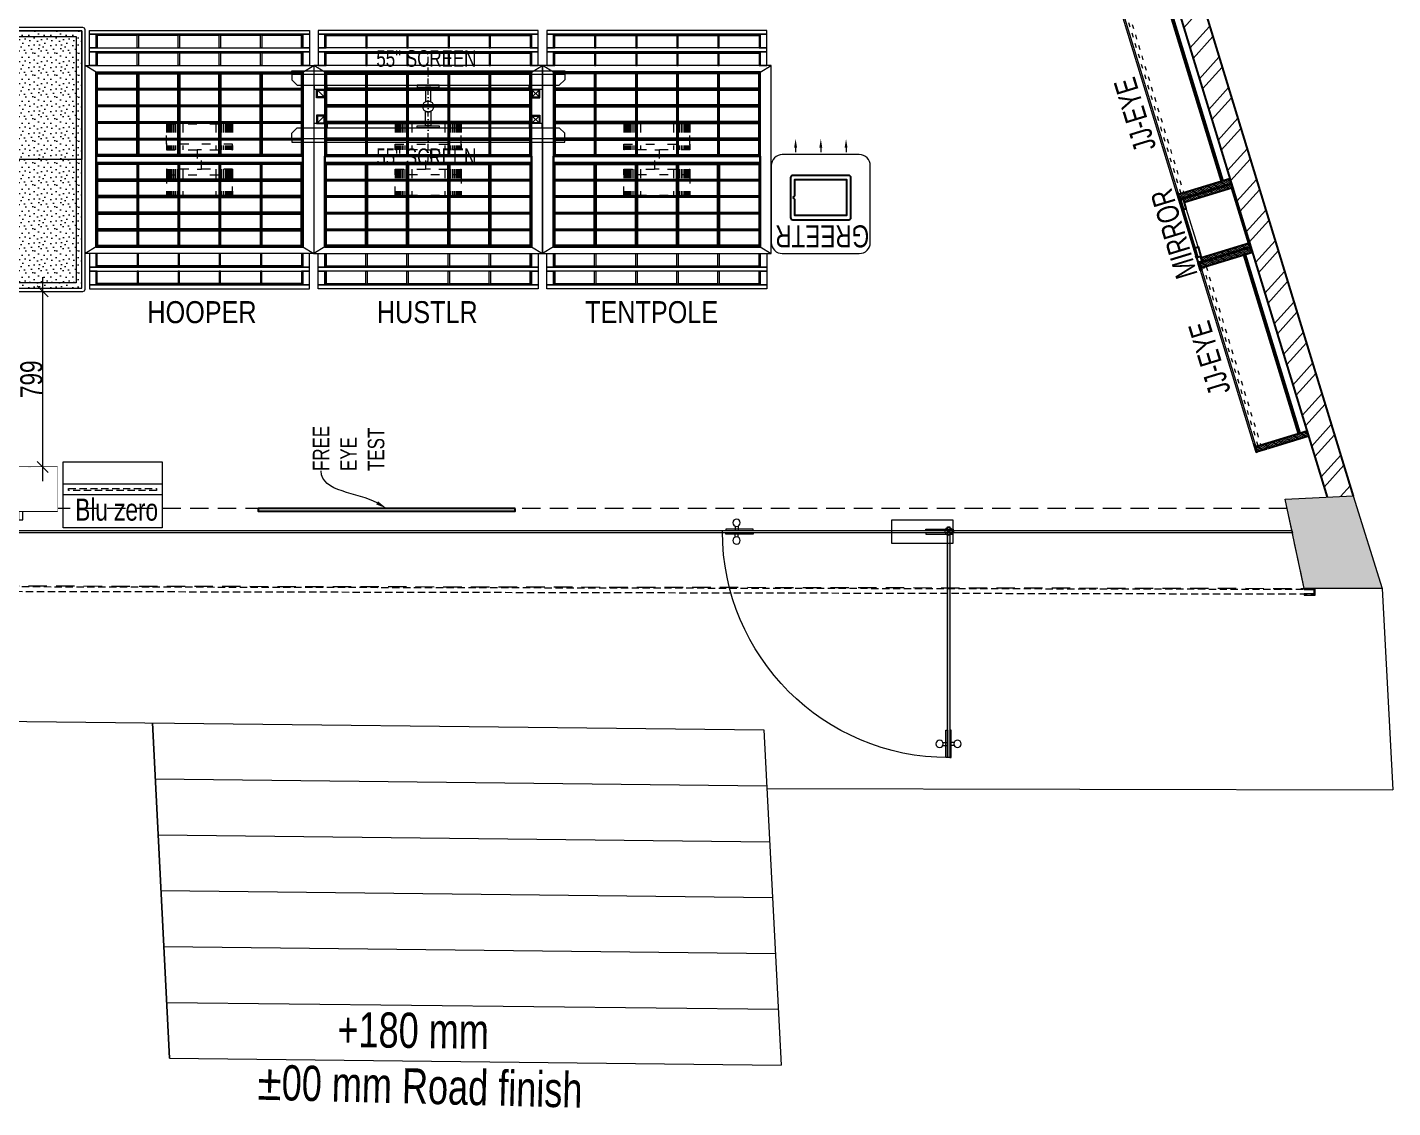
# Model space of a CAD drawing. Header units: feet. Extents: x 8618377 to 8629531, y -5935222 to -5925257.
# Drawn here: x 8623260 to 8629467, y -5934866 to -5929952 of the extents above; entities that cross this region are included whole.
import ezdxf
from ezdxf import colors
from ezdxf.entities.mleader import LeaderData, LeaderLine
from ezdxf.math import Vec2, Vec3

# ---------------------------------------------------------------- set-up
doc = ezdxf.new("R2010")
doc.units = ezdxf.units.FT
doc.header["$LTSCALE"] = 33
doc.header["$MEASUREMENT"] = 0
doc.set_wipeout_variables(frame=1)
doc.header["$PDMODE"] = 3
doc.header["$PDSIZE"] = -1
for name, pattern in [('ACAD_ISO03W100', [30, 12, -18]), ('D10_DASHED', [0.75, 0.5, -0.25]), ('DASHDOT2', [0.5, 0.25, -0.125, 0, -0.125]), ('DOT2', [0.125, 0, -0.125]), ('HIDDEN', [9.525, 6.35, -3.175]), ('HIDDEN2', [4.7625, 3.175, -1.5875]), ('HIDDENX2', [0.75, 0.5, -0.25])]:
    doc.linetypes.add(name, pattern=pattern)
for name, color, linetype, lineweight in [('A-COL', 243, 'Continuous', 9), ('A-Glazing', 4, 'Continuous', 20), ('A-shutter', 8, 'Continuous', 18), ('A-STAIR', 6, 'Continuous', 5), ('beam', 90, 'Continuous', 9), ('column hatch', 5, 'Continuous', 0), ('Glazing', 141, 'Continuous', 15), ('LENS-DIM', 252, 'Continuous', 5), ('LENS-FURNITURE', 13, 'Continuous', 9), ('LENS-HATCH', 251, 'Continuous', 5), ('LENS-TEXT', 31, 'Continuous', 5), ('LENS_TEXT', 31, 'Continuous', 5), ('LK-EQPMT', 3, 'Continuous', 18), ('LK-FF&E FLOOR', 1, 'Continuous', 9), ('LK-FF&E WALL', 1, 'Continuous', 9), ('LK-IT', 3, 'Continuous', 18), ('LN-ELEVATION-1', 81, 'Continuous', 25), ('LN-ELEVATION-2', 103, 'Continuous', 20), ('LN-ELEVATION-3', 125, 'Continuous', 18), ('LN-ELEVATION-4', 145, 'Continuous', 13), ('LN-ELEVATION-5', 167, 'Continuous', 5), ('LN-HATCH', 251, 'Continuous', 0), ('PLANO-TXT', 252, 'Continuous', 5), ('rolling shutter', 1, 'Continuous', 5)]:
    doc.layers.add(name, color=color, linetype=linetype, lineweight=lineweight)
doc.layers.add('A-WALL', color=1, linetype='Continuous')
doc.styles.add('LK TXT', font='GILC____.TTF', dxfattribs={"height": 100})
doc.styles.add('LK TXT STD 100', font='ARIALN.TTF', dxfattribs={"height": 100})
doc.styles.get("Standard").update_dxf_attribs({"font": 'GILC____.TTF'})
doc.dimstyles.new('100MM', dxfattribs={"dimtxt": 100, "dimasz": 50, "dimexe": 65, "dimexo": 65, "dimtad": 1, "dimdec": 0, "dimtxsty": 'Standard', "dimblk": 'OBLIQUE', "dimcen": 2.5, "dimdle": 65, "dimclrd": 256, "dimclre": 256, "dimclrt": 1, "dimadec": 0, "dimazin": 0, "dimtfac": 1, "dimtdec": 0, "dimtmove": 1, "dimatfit": 3, "dimfxl": 1, "dimlwd": -1, "dimlwe": -1, "dimarcsym": 0})
pattern_1 = [(45, (4208834.247, 1706614.74), (-4.4901280605, 4.4901280605), [])]
pattern_2 = [(45, (4209134.247, 1706614.74), (-4.4901280605, 4.4901280605), [])]

# ---------------------------------------------------------------- blocks, each defined once
blk = doc.blocks.new('*U45')
at = {"layer": 'A-shutter', "color": 5, "linetype": 'HIDDENX2', "ltscale": 2}
blk.add_lwpolyline([(41038405.5, -1561544.2), (41038405.5, -1561564.2), (41045300.8, -1561564.2), (41045300.8, -1561544.2)], close=True, dxfattribs=at)
at = {"layer": 'A-shutter', "color": 5, "ltscale": 10}
blk.add_lwpolyline([(41045255.8, -1561539.2), (41045255.8, -1561544.2), (41045300.8, -1561544.2), (41045300.8, -1561564.2), (41045255.8, -1561564.2), (41045255.8, -1561569.2), (41045305.8, -1561569.2), (41045305.8, -1561539.2)], close=True, dxfattribs=at)
blk = doc.blocks.new('A$C72038f08')
at = {"layer": 'column hatch'}
h = blk.add_hatch(color=8, dxfattribs=at)
h.dxf.hatch_style = 1
h.paths.add_polyline_path([(-1388.4, -3005.9), (-1883.1, -3005.9), (-1782.2, -3410.2), (-1388.4, -3431.2)])
h.paths.add_polyline_path([(59.6, -3079.5), (-346.7, -3079.5), (-345.7, -3486), (59.6, -3504.9)])
h.paths.add_polyline_path([(7098.9, -3459.9), (6790.1, -3459.9), (6855.2, -3869.6), (7209.8, -3888.6), (7209.8, -3888.5)])
at = {"layer": 'LN-HATCH'}
h = blk.add_hatch(dxfattribs=at)
h.set_pattern_fill('ANSI32', color=256, scale=333, angle=180)
h.set_pattern_definition([(225, (-8978160.31, 5277344.56), (88.2999593, -88.2999593), []), (225, (-8978219.18, 5277344.56), (88.2999593, -88.2999593), [])])
h.paths.add_polyline_path([(-2855.2, 1512.1), (-3012.2, 1521.8), (-1883.1, -3005.9), (-1728.5, -3005.9)])
h.paths.add_polyline_path([(-2039.9, 3276.4), (-3472.8, 3368.6), (-3089.4, 1831.5), (-2934.3, 1829.3), (-3286.8, 3242.8), (-2043.8, 3162.5)])
h.paths.add_polyline_path([(-1127.3, 3217.7), (-1131.1, 3103.5), (5447, 2678.3), (6981.1, -3459.9), (7098.9, -3459.9), (5537.2, 2789.1)])
at = {"layer": 'A-COL', "elevation": 2727.5}
blk.add_lwpolyline([(6790.1, -3459.9), (7098.9, -3459.9), (7209.8, -3888.6), (6855.2, -3869.6)], close=True, dxfattribs=at)
at = {"layer": 'A-Glazing', "elevation": 11137.2}
blk.add_lwpolyline([(59.6, -3254.1), (6812.8, -3602.8), (6814.8, -3614.9), (59.6, -3266.1)], close=True, dxfattribs=at)
at = {"layer": 'A-STAIR'}
for p, q in [((7209.8, -3888.5, 2727.5), (7209.8, -4804.5, 2727.5)), ((-1743, -4000.5, 2727.5), (4369.2, -4385.6, 2727.5)), ((1594.2, -5737.7, 2727.5), (1594.2, -4210.7, 2727.5)), ((1594.2, -4210.7, 2727.5), (1594.2, -5737.7, 2727.5)), ((4369.2, -4385.6, 2727.5), (4369.2, -5912.5, 2727.5)), ((1594.2, -4465.2, 2727.5), (4369.2, -4640.1, 2727.5)), ((4369.2, -4651.8, 2727.5), (7209.8, -4804.5, 2727.5)), ((1594.2, -4719.7, 2727.5), (4369.2, -4894.6, 2727.5)), ((1594.2, -4974.2, 2727.5), (4369.2, -5149, 2727.5)), ((1594.2, -5228.7, 2727.5), (4369.2, -5403.5, 2727.5)), ((1594.2, -5483.2, 2727.5), (4369.2, -5658, 2727.5)), ((1594.2, -5737.7, 2727.5), (4369.2, -5912.5, 2727.5))]:
    blk.add_line(p, q, dxfattribs=at)
at = {"layer": 'A-WALL'}
for p, q in [((5537.2, 2789.1, 2727.5), (7099.6, -3462.6, 2727.5)), ((5447, 2678.3, 2727.5), (6981.1, -3459.9, 2727.5))]:
    blk.add_line(p, q, dxfattribs=at)
at = {"layer": 'beam', "linetype": 'HIDDEN', "ltscale": 0.4, "elevation": 11137.2}
blk.add_lwpolyline([(6796.8, -3501.9), (59.6, -3153.9), (59.6, -3504.9), (6855.2, -3869.6), (6855.2, -3869.6)], close=True, dxfattribs=at)
at = {"layer": 'rolling shutter', "rotation": 356.9274796199734}
blk.add_blockref('*U45', (-40895699.4, 3755446.4, 11137.2), dxfattribs=at)
at = {"layer": 'A-STAIR', "color": 1, "lineweight": 30, "char_height": 160, "attachment_point": 1}
for s, insert, rotation in [('{\\W6.92892;  }+180 mm', (1737.5, -5525.4, 11143.9), 356.3111), ('{\\W9.063119; }±00 mm Road finish', (1582.1, -5754.8, 11143.9), 355.60398)]:
    blk.add_mtext_dynamic_manual_height_columns(s, width=2916.988, gutter_width=500, heights=[1478.8], dxfattribs=dict(at, insert=insert, rotation=rotation))
blk = doc.blocks.new('MIRROR')
at = {"layer": 'LN-HATCH', "ltscale": 0.5}
h = blk.add_hatch(dxfattribs=at)
h.set_pattern_fill('ANSI31', color=256, scale=2)
h.set_pattern_definition([(45, (4060433.7416, 1708720.787), (-4.4901280605, 4.4901280605), [])])
h.paths.add_polyline_path([(212.9, 101.3), (230.9, 101.3), (230.9, -127.7), (212.9, -127.7)])
h.paths.add_polyline_path([(230.9, 95.3), (494.9, 95.3), (494.9, 101.3), (230.9, 101.3)])
h.paths.add_polyline_path([(512.9, 101.3), (494.9, 101.3), (494.9, -127.7), (512.9, -127.7)])
at = {"layer": 'Defpoints'}
blk.add_lwpolyline([(512.9, 101.3), (212.9, 101.3), (212.9, -148.7), (512.9, -148.7)], close=True, dxfattribs=at)
at = {"layer": 'LN-ELEVATION-1'}
for points in [[(212.9, 101.3), (230.9, 101.3), (230.9, -127.7), (212.9, -127.7)], [(230.9, 95.3), (494.9, 95.3), (494.9, 101.3), (230.9, 101.3)], [(512.9, 101.3), (494.9, 101.3), (494.9, -127.7), (512.9, -127.7)], [(259.9, -141.7), (259.9, -127.7), (214.9, -127.7), (214.9, -148.7), (223.9, -148.7), (223.9, -147.2), (216.4, -147.2), (216.4, -141.7)], [(442.9, -141.7), (442.9, -127.7), (487.9, -127.7), (487.9, -148.7), (478.9, -148.7), (478.9, -147.2), (486.4, -147.2), (486.4, -141.7)], [(504.9, -148.7), (504.9, -147.2), (509.4, -147.2), (509.4, -129.2), (487.9, -129.2), (487.9, -127.7), (510.9, -127.7), (510.9, -148.7)]]:
    blk.add_lwpolyline(points, close=True, dxfattribs=at)
at = {"layer": 'LN-ELEVATION-2', "color": 4, "lineweight": 0}
blk.add_lwpolyline([(216.4, -141.7), (486.4, -141.7), (486.4, -147.2), (216.4, -147.2)], close=True, dxfattribs=at)
at = {"layer": 'LN-ELEVATION-2'}
blk.add_lwpolyline([(259.9, -141.7), (442.9, -141.7), (442.9, -127.7), (259.9, -127.7)], close=True, dxfattribs=at)
at = {"layer": 'LN-ELEVATION-4', "ltscale": 0.5}
blk.add_line((478.9, -148.7), (223.9, -148.7), dxfattribs=at)
blk = doc.blocks.new('JJ SH 900')
at = {"layer": 'LN-HATCH', "ltscale": 0.5}
h = blk.add_hatch(dxfattribs=at)
h.set_pattern_fill('ANSI31', color=256, scale=50)
h.paths.add_polyline_path([(-911.8, 0), (-911.8, -190), (-905.8, -190), (-905.8, -200), (-911.8, -200), (-911.8, -244), (-886.8, -244), (-886.8, 0)])
h = blk.add_hatch(dxfattribs=at)
h.set_pattern_fill('ANSI31', color=256, scale=2)
h.set_pattern_definition(pattern_1)
h.paths.add_polyline_path([(-11.8, 0), (-11.8, -190), (-17.8, -190), (-17.8, -200), (-11.8, -200), (-11.8, -244), (-36.8, -244), (-36.8, 0)])
h = blk.add_hatch(dxfattribs=at)
h.set_pattern_fill('ANSI31', color=256, scale=2)
h.set_pattern_definition(pattern_2)
h.paths.add_polyline_path([(-36.8, -40), (-886.8, -40), (-886.8, -34), (-36.8, -34)])
h = blk.add_hatch(dxfattribs=at)
h.set_pattern_fill('ANSI31', color=256, scale=2)
h.set_pattern_definition(pattern_2)
h.paths.add_polyline_path([(-876.8, -244), (-876.8, -250), (-911.8, -250), (-911.8, -244)])
h = blk.add_hatch(dxfattribs=at)
h.set_pattern_fill('ANSI31', color=256, scale=2)
h.set_pattern_definition(pattern_1)
h.paths.add_polyline_path([(-46.8, -244), (-46.8, -250), (-11.8, -250), (-11.8, -244)])
at = {"layer": 'LN-ELEVATION-1', "ltscale": 0.5}
for points in [[(-911.8, 0), (-911.8, -190), (-905.8, -190), (-905.8, -200), (-911.8, -200), (-911.8, -244), (-886.8, -244), (-886.8, 0)], [(-11.8, 0), (-11.8, -190), (-17.8, -190), (-17.8, -200), (-11.8, -200), (-11.8, -244), (-36.8, -244), (-36.8, 0)], [(-36.8, -40), (-886.8, -40), (-886.8, -34), (-36.8, -34)], [(-876.8, -244), (-876.8, -250), (-911.8, -250), (-911.8, -244)], [(-46.8, -244), (-46.8, -250), (-11.8, -250), (-11.8, -244)]]:
    blk.add_lwpolyline(points, close=True, dxfattribs=at)
at = {"layer": 'LN-ELEVATION-3', "ltscale": 0.5}
for p, q in [((-886.8, 0), (-36.8, 0)), ((-876.8, -244), (-46.8, -244)), ((-46.8, -250), (-876.8, -250))]:
    blk.add_line(p, q, dxfattribs=at)
at = {"layer": 'LN-ELEVATION-4', "linetype": 'ACAD_ISO03W100', "ltscale": 0.05}
blk.add_lwpolyline([(-886.8, -220), (-36.8, -220), (-36.8, -232), (-886.8, -232)], close=True, dxfattribs=at)
blk = doc.blocks.new('Entrance Door')
at = {"layer": 'Glazing', "ltscale": 111}
blk.add_hatch(color=256, dxfattribs=at).paths.add_polyline_path([(18, -34.8), (18, -1235), (30, -1235), (30, -34.8)])
at = {"layer": 'Glazing'}
for p, q in [((30, -54.2), (18, -66.2)), ((1117.8, -31.3), (1117.8, -54.3)), ((1117.8, -89.2), (1117.8, -66.3)), ((1132.8, -31.3), (1132.8, -54.3)), ((1132.8, -89.2), (1132.8, -66.3))]:
    blk.add_line(p, q, dxfattribs=at)
at = {"layer": 'Glazing', "ltscale": 44}
for p, q in [((-4.9, -1156.3), (18, -1156.3)), ((-4.9, -1171.3), (18, -1171.3)), ((52.9, -1156.3), (30, -1156.3)), ((52.9, -1171.3), (30, -1171.3))]:
    blk.add_line(p, q, dxfattribs=at)
at = {"layer": 'Glazing'}
for points in [[(320, -120.5), (0, -120.5), (0, 0), (320, 0)], [(0, -54.2), (142.5, -54.2), (142.5, -46.8), (0, -46.8)], [(0, -66.2), (142.5, -66.2), (142.5, -73.7), (0, -73.7)], [(1180.8, -54.3), (1038.3, -54.3), (1038.3, -46.8), (1180.8, -46.8)], [(1180.8, -66.3), (1038.3, -66.3), (1038.3, -73.8), (1180.8, -73.8)]]:
    blk.add_lwpolyline(points, close=True, dxfattribs=at)
at = {"layer": 'Glazing', "ltscale": 222}
blk.add_lwpolyline([(-1.5, -66.2), (1198.8, -66.2), (1198.8, -54.2), (-1.5, -54.2)], close=True, dxfattribs=at)
at = {"layer": 'Glazing', "ltscale": 111}
blk.add_lwpolyline([(18, -34.8), (18, -1235), (30, -1235), (30, -34.8)], close=True, dxfattribs=at)
at = {"layer": 'Glazing', "ltscale": 44}
for points in [[(18, -1092.5), (18, -1235), (10.5, -1235), (10.5, -1092.5)], [(30, -1092.5), (30, -1235), (37.5, -1235), (37.5, -1092.5)]]:
    blk.add_lwpolyline(points, close=True, dxfattribs=at)
at = {"layer": 'Glazing'}
for centre, radius in [((1125.3, -13.9), 19), ((24, -58.7), 19.8), ((1125.3, -106.6), 19)]:
    blk.add_circle(centre, radius, dxfattribs=at)
at = {"layer": 'Glazing', "ltscale": 44}
for centre in [(-22.4, -1163.8), (70.4, -1163.8)]:
    blk.add_circle(centre, 19, dxfattribs=at)
at = {"layer": 'Glazing', "ltscale": 222}
blk.add_arc((24, -60.2), 1174.8, 270, 359.99955, dxfattribs=at)
blk = doc.blocks.new('ffgd')
at = {"layer": 'LN-ELEVATION-4', "linetype": 'ACAD_ISO03W100', "ltscale": 0.1}
blk.add_lwpolyline([(0, 47.3), (0, -41.5), (-20, -41.5), (-20, 47.3)], close=True, dxfattribs=at)
at = {"layer": 'LN-ELEVATION-5', "linetype": 'ACAD_ISO03W100', "ltscale": 0.1}
for p, q in [((-159.9, 165.7), (-159.9, 47.3)), ((-159.7, 165.7), (-159.7, 47.3)), ((-159.4, 165.7), (-159.4, 47.3)), ((-159, 165.7), (-159, 47.3)), ((-158.5, 165.7), (-158.5, 47.3)), ((-157.9, 165.7), (-157.9, 47.3)), ((-157.1, 165.7), (-157.1, 47.3)), ((-156.1, 165.7), (-156.1, 47.3)), ((-154.1, 165.7), (-154.1, 47.3)), ((-151.1, 165.7), (-151.1, 47.3)), ((-146.1, 165.7), (-146.1, 47.3)), ((-141.1, 165.7), (-141.1, 47.3)), ((-135.1, 165.7), (-135.1, 47.3)), ((-128.1, 165.7), (-128.1, 47.3)), ((-120.1, 165.7), (-120.1, 47.3)), ((-111.1, 165.7), (-111.1, 47.3)), ((-102.1, 165.7), (-102.1, 47.3)), ((-85, 165.7), (-85, 47.3)), ((65, 165.7), (65, 47.3)), ((82.1, 165.7), (82.1, 47.3)), ((91.1, 165.7), (91.1, 47.3)), ((100.1, 165.7), (100.1, 47.3)), ((108.1, 165.7), (108.1, 47.3)), ((115.1, 165.7), (115.1, 47.3)), ((121.1, 165.7), (121.1, 47.3)), ((126.1, 165.7), (126.1, 47.3)), ((131.1, 165.7), (131.1, 47.3)), ((134.1, 165.7), (134.1, 47.3)), ((136.1, 165.7), (136.1, 47.3)), ((137.1, 165.7), (137.1, 47.3)), ((137.9, 165.7), (137.9, 47.3)), ((138.5, 165.7), (138.5, 47.3)), ((139, 165.7), (139, 47.3)), ((139.4, 165.7), (139.4, 47.3)), ((139.7, 165.7), (139.7, 47.3)), ((139.9, 165.7), (139.9, 47.3)), ((-159.9, -41.5), (-159.9, -159.9)), ((-159.7, -41.5), (-159.7, -159.9)), ((-159.4, -41.5), (-159.4, -159.9)), ((-159, -41.5), (-159, -159.9)), ((-158.5, -41.5), (-158.5, -159.9)), ((-157.9, -41.5), (-157.9, -159.9)), ((-157.1, -41.5), (-157.1, -159.9)), ((-156.1, -41.5), (-156.1, -159.9)), ((-154.1, -41.5), (-154.1, -159.9)), ((-151.1, -41.5), (-151.1, -159.9)), ((-146.1, -41.5), (-146.1, -159.9)), ((-141.1, -41.5), (-141.1, -159.9)), ((-135.1, -41.5), (-135.1, -159.9)), ((-128.1, -41.5), (-128.1, -159.9)), ((-120.1, -41.5), (-120.1, -159.9)), ((-111.1, -41.5), (-111.1, -159.9)), ((-102.1, -41.5), (-102.1, -159.9)), ((-85, -41.5), (-85, -159.9)), ((65, -41.5), (65, -159.9)), ((82.1, -41.5), (82.1, -159.9)), ((91.1, -41.5), (91.1, -159.9)), ((100.1, -41.5), (100.1, -159.9)), ((108.1, -41.5), (108.1, -159.9)), ((115.1, -41.5), (115.1, -159.9)), ((121.1, -41.5), (121.1, -159.9)), ((126.1, -41.5), (126.1, -159.9)), ((131.1, -41.5), (131.1, -159.9)), ((134.1, -41.5), (134.1, -159.9)), ((136.1, -41.5), (136.1, -159.9)), ((137.1, -41.5), (137.1, -159.9)), ((137.9, -41.5), (137.9, -159.9)), ((138.5, -41.5), (138.5, -159.9)), ((139, -41.5), (139, -159.9)), ((139.4, -41.5), (139.4, -159.9)), ((139.7, -41.5), (139.7, -159.9)), ((139.9, -41.5), (139.9, -159.9))]:
    blk.add_line(p, q, dxfattribs=at)
for points in [[(140, 73), (140, 165.7), (-160, 165.7), (-160, 73)], [(140, -67.1), (140, -159.9), (-160, -159.9), (-160, -67.1)]]:
    blk.add_lwpolyline(points, dxfattribs=at)
for points in [[(140, 73), (140, 47.3), (-160, 47.3), (-160, 73)], [(140, -41.5), (140, -67.1), (-160, -67.1), (-160, -41.5)]]:
    blk.add_lwpolyline(points, close=True, dxfattribs=at)
blk = doc.blocks.new('EURO 1040 x 1175')
at = {"layer": 'LN-ELEVATION-1'}
for points in [[(-470, -327.4), (470, -327.4), (470, 467.6), (-470, 467.6)], [(-470, 85.1), (470, 85.1), (470, 467.6), (-470, 467.6)], [(-283.2, 85.1), (-277.2, 85.1), (-277.2, 467.6), (-283.2, 467.6)], [(-96.4, 85.1), (-90.4, 85.1), (-90.4, 467.6), (-96.4, 467.6)], [(90.4, 85.1), (96.4, 85.1), (96.4, 467.6), (90.4, 467.6)], [(277.2, 85.1), (283.2, 85.1), (283.2, 467.6), (277.2, 467.6)], [(-470, 386.6), (-283.2, 386.6), (-283.2, 392.6), (-470, 392.6)], [(-277.2, 386.6), (-96.4, 386.6), (-96.4, 392.6), (-277.2, 392.6)], [(-90.4, 386.6), (90.4, 386.6), (90.4, 392.6), (-90.4, 392.6)], [(96.4, 386.6), (277.2, 386.6), (277.2, 392.6), (96.4, 392.6)], [(283.2, 386.6), (470, 386.6), (470, 392.6), (283.2, 392.6)], [(-470, 311.2), (-283.2, 311.2), (-283.2, 317.2), (-470, 317.2)], [(-277.2, 311.2), (-96.4, 311.2), (-96.4, 317.2), (-277.2, 317.2)], [(-90.4, 311.2), (90.4, 311.2), (90.4, 317.2), (-90.4, 317.2)], [(96.4, 311.2), (277.2, 311.2), (277.2, 317.2), (96.4, 317.2)], [(283.2, 311.2), (470, 311.2), (470, 317.2), (283.2, 317.2)], [(-470, 235.8), (-283.2, 235.8), (-283.2, 241.8), (-470, 241.8)], [(-277.2, 235.8), (-96.4, 235.8), (-96.4, 241.8), (-277.2, 241.8)], [(-90.4, 235.8), (90.4, 235.8), (90.4, 241.8), (-90.4, 241.8)], [(96.4, 235.8), (277.2, 235.8), (277.2, 241.8), (96.4, 241.8)], [(283.2, 235.8), (470, 235.8), (470, 241.8), (283.2, 241.8)], [(-470, 160.4), (-283.2, 160.4), (-283.2, 166.4), (-470, 166.4)], [(-277.2, 160.4), (-96.4, 160.4), (-96.4, 166.4), (-277.2, 166.4)], [(-90.4, 160.4), (90.4, 160.4), (90.4, 166.4), (-90.4, 166.4)], [(96.4, 160.4), (277.2, 160.4), (277.2, 166.4), (96.4, 166.4)], [(283.2, 160.4), (470, 160.4), (470, 166.4), (283.2, 166.4)], [(-470, 85.1), (470, 85.1), (470, 55.1), (-470, 55.1)], [(-470, 55.1), (470, 55.1), (470, -327.4), (-470, -327.4)], [(-283.2, 55.1), (-277.2, 55.1), (-277.2, -327.4), (-283.2, -327.4)], [(-96.4, 55.1), (-90.4, 55.1), (-90.4, -327.4), (-96.4, -327.4)], [(90.4, 55.1), (96.4, 55.1), (96.4, -327.4), (90.4, -327.4)], [(277.2, 55.1), (283.2, 55.1), (283.2, -327.4), (277.2, -327.4)], [(-470, -20.3), (-283.2, -20.3), (-283.2, -26.3), (-470, -26.3)], [(-277.2, -20.3), (-96.4, -20.3), (-96.4, -26.3), (-277.2, -26.3)], [(-90.4, -20.3), (90.4, -20.3), (90.4, -26.3), (-90.4, -26.3)], [(96.4, -20.3), (277.2, -20.3), (277.2, -26.3), (96.4, -26.3)], [(283.2, -20.3), (470, -20.3), (470, -26.3), (283.2, -26.3)], [(-470, -95.7), (-283.2, -95.7), (-283.2, -101.7), (-470, -101.7)], [(-277.2, -95.7), (-96.4, -95.7), (-96.4, -101.7), (-277.2, -101.7)], [(-90.4, -95.7), (90.4, -95.7), (90.4, -101.7), (-90.4, -101.7)], [(96.4, -95.7), (277.2, -95.7), (277.2, -101.7), (96.4, -101.7)], [(283.2, -95.7), (470, -95.7), (470, -101.7), (283.2, -101.7)], [(-470, -171.1), (-283.2, -171.1), (-283.2, -177.1), (-470, -177.1)], [(-277.2, -171.1), (-96.4, -171.1), (-96.4, -177.1), (-277.2, -177.1)], [(-90.4, -171.1), (90.4, -171.1), (90.4, -177.1), (-90.4, -177.1)], [(96.4, -171.1), (277.2, -171.1), (277.2, -177.1), (96.4, -177.1)], [(283.2, -171.1), (470, -171.1), (470, -177.1), (283.2, -177.1)], [(-470, -246.4), (-283.2, -246.4), (-283.2, -252.4), (-470, -252.4)], [(-277.2, -246.4), (-96.4, -246.4), (-96.4, -252.4), (-277.2, -252.4)], [(-90.4, -246.4), (90.4, -246.4), (90.4, -252.4), (-90.4, -252.4)], [(96.4, -246.4), (277.2, -246.4), (277.2, -252.4), (96.4, -252.4)], [(283.2, -246.4), (470, -246.4), (470, -252.4), (283.2, -252.4)]]:
    blk.add_lwpolyline(points, close=True, dxfattribs=at)
for points in [[(-283.2, 461.6), (-464, 461.6), (-464, 317.2)], [(-96.4, 461.6), (-277.2, 461.6)], [(90.4, 461.6), (-90.4, 461.6)], [(277.2, 461.6), (96.4, 461.6)], [(464, 317.2), (464, 461.6), (283.2, 461.6)], [(-464, 311.2), (-464, 241.8)], [(464, 241.8), (464, 311.2)], [(-464, 235.8), (-464, 166.4)], [(464, 166.4), (464, 235.8)], [(-464, 160.4), (-464, 91.1), (-283.2, 91.1)], [(283.2, 91.1), (464, 91.1), (464, 160.4)], [(-277.2, 91.1), (-96.4, 91.1)], [(-90.4, 91.1), (90.4, 91.1)], [(96.4, 91.1), (277.2, 91.1)], [(-464, -20.3), (-464, 49.1), (-283.2, 49.1)], [(-277.2, 49.1), (-96.4, 49.1)], [(-90.4, 49.1), (90.4, 49.1)], [(96.4, 49.1), (277.2, 49.1)], [(283.2, 49.1), (464, 49.1), (464, -20.3)], [(-464, -95.7), (-464, -26.3)], [(464, -26.3), (464, -95.7)], [(-464, -171.1), (-464, -101.7)], [(464, -101.7), (464, -171.1)], [(-283.2, -321.4), (-464, -321.4), (-464, -177.1)], [(464, -177.1), (464, -321.4), (283.2, -321.4)], [(-96.4, -321.4), (-277.2, -321.4)], [(90.4, -321.4), (-90.4, -321.4)], [(277.2, -321.4), (96.4, -321.4)]]:
    blk.add_lwpolyline(points, dxfattribs=at)
at = {"layer": 'LN-ELEVATION-2'}
blk.add_lwpolyline([(-520, -357.4), (520, -357.4), (520, 497.6), (-520, 497.6)], close=True, dxfattribs=at)
for points in [[(-470, 467.6), (-520, 497.6)], [(470, 467.6), (520, 497.6)], [(-470, -327.4), (-520, -357.4)], [(470, -327.4), (520, -357.4)]]:
    blk.add_lwpolyline(points, dxfattribs=at)
at = {"layer": 'LN-ELEVATION-3'}
for points in [[(-500, 559.6), (500, 559.6), (500, 577.6), (-500, 577.6)], [(-500, 497.6), (-470, 497.6), (-470, 559.6), (-500, 559.6)], [(470, 497.6), (500, 497.6), (500, 559.6), (470, 559.6)], [(-500, -357.4), (-470, -357.4), (-470, -419.4), (-500, -419.4)], [(470, -357.4), (500, -357.4), (500, -419.4), (470, -419.4)], [(-500, -419.4), (500, -419.4), (500, -437.4), (-500, -437.4)]]:
    blk.add_lwpolyline(points, close=True, dxfattribs=at)
at = {"layer": 'LN-ELEVATION-4'}
for points in [[(-500, 639.6), (500, 639.6), (500, 657.6), (-500, 657.6)], [(-500, 577.6), (-470, 577.6), (-470, 639.6), (-500, 639.6)], [(470, 577.6), (500, 577.6), (500, 639.6), (470, 639.6)], [(-470, 497.6), (-464, 497.6), (-464, 559.6), (-470, 559.6)], [(-464, 553.6), (-283.2, 553.6), (-283.2, 559.6), (-464, 559.6)], [(-283.2, 497.6), (-277.2, 497.6), (-277.2, 559.6), (-283.2, 559.6)], [(-277.2, 553.6), (-96.4, 553.6), (-96.4, 559.6), (-277.2, 559.6)], [(-96.4, 497.6), (-90.4, 497.6), (-90.4, 559.6), (-96.4, 559.6)], [(-90.4, 553.6), (90.4, 553.6), (90.4, 559.6), (-90.4, 559.6)], [(90.4, 497.6), (96.4, 497.6), (96.4, 559.6), (90.4, 559.6)], [(96.4, 553.6), (277.2, 553.6), (277.2, 559.6), (96.4, 559.6)], [(277.2, 497.6), (283.2, 497.6), (283.2, 559.6), (277.2, 559.6)], [(283.2, 553.6), (464, 553.6), (464, 559.6), (283.2, 559.6)], [(464, 497.6), (470, 497.6), (470, 559.6), (464, 559.6)], [(-470, -357.4), (-464, -357.4), (-464, -419.4), (-470, -419.4)], [(-283.2, -357.4), (-277.2, -357.4), (-277.2, -419.4), (-283.2, -419.4)], [(-96.4, -357.4), (-90.4, -357.4), (-90.4, -419.4), (-96.4, -419.4)], [(90.4, -357.4), (96.4, -357.4), (96.4, -419.4), (90.4, -419.4)], [(277.2, -357.4), (283.2, -357.4), (283.2, -419.4), (277.2, -419.4)], [(464, -357.4), (470, -357.4), (470, -419.4), (464, -419.4)], [(-464, -413.4), (-283.2, -413.4), (-283.2, -419.4), (-464, -419.4)], [(-277.2, -413.4), (-96.4, -413.4), (-96.4, -419.4), (-277.2, -419.4)], [(-90.4, -413.4), (90.4, -413.4), (90.4, -419.4), (-90.4, -419.4)], [(96.4, -413.4), (277.2, -413.4), (277.2, -419.4), (96.4, -419.4)], [(283.2, -413.4), (464, -413.4), (464, -419.4), (283.2, -419.4)], [(-500, -437.4), (-470, -437.4), (-470, -499.4), (-500, -499.4)], [(470, -437.4), (500, -437.4), (500, -499.4), (470, -499.4)], [(-500, -499.4), (500, -499.4), (500, -517.4), (-500, -517.4)]]:
    blk.add_lwpolyline(points, close=True, dxfattribs=at)
at = {"layer": 'LN-ELEVATION-5'}
for points in [[(-470, 577.6), (-464, 577.6), (-464, 639.6), (-470, 639.6)], [(-464, 633.6), (-283.2, 633.6), (-283.2, 639.6), (-464, 639.6)], [(-283.2, 577.6), (-277.2, 577.6), (-277.2, 639.6), (-283.2, 639.6)], [(-277.2, 633.6), (-96.4, 633.6), (-96.4, 639.6), (-277.2, 639.6)], [(-96.4, 577.6), (-90.4, 577.6), (-90.4, 639.6), (-96.4, 639.6)], [(-90.4, 633.6), (90.4, 633.6), (90.4, 639.6), (-90.4, 639.6)], [(90.4, 577.6), (96.4, 577.6), (96.4, 639.6), (90.4, 639.6)], [(96.4, 633.6), (277.2, 633.6), (277.2, 639.6), (96.4, 639.6)], [(277.2, 577.6), (283.2, 577.6), (283.2, 639.6), (277.2, 639.6)], [(283.2, 633.6), (464, 633.6), (464, 639.6), (283.2, 639.6)], [(464, 577.6), (470, 577.6), (470, 639.6), (464, 639.6)], [(-470, -437.4), (-464, -437.4), (-464, -499.4), (-470, -499.4)], [(-464, -493.4), (-283.2, -493.4), (-283.2, -499.4), (-464, -499.4)], [(-283.2, -437.4), (-277.2, -437.4), (-277.2, -499.4), (-283.2, -499.4)], [(-277.2, -493.4), (-96.4, -493.4), (-96.4, -499.4), (-277.2, -499.4)], [(-96.4, -437.4), (-90.4, -437.4), (-90.4, -499.4), (-96.4, -499.4)], [(-90.4, -493.4), (90.4, -493.4), (90.4, -499.4), (-90.4, -499.4)], [(90.4, -437.4), (96.4, -437.4), (96.4, -499.4), (90.4, -499.4)], [(96.4, -493.4), (277.2, -493.4), (277.2, -499.4), (96.4, -499.4)], [(277.2, -437.4), (283.2, -437.4), (283.2, -499.4), (277.2, -499.4)], [(283.2, -493.4), (464, -493.4), (464, -499.4), (283.2, -499.4)], [(464, -437.4), (470, -437.4), (470, -499.4), (464, -499.4)]]:
    blk.add_lwpolyline(points, close=True, dxfattribs=at)
at = {"layer": 'LENS-DIM'}
blk.add_blockref('ffgd', (10, 67.1), dxfattribs=at)
blk = doc.blocks.new('GREETR 450x450')
at = {"layer": 'LN-ELEVATION-1', "linetype": 'ByBlock', "lineweight": -2}
for p, q in [((481.3, 339.7), (461, 339.7)), ((481.3, 225), (461, 225)), ((481.3, 110.3), (461, 110.3))]:
    blk.add_line(p, q, dxfattribs=at)
at = {"layer": 'LN-ELEVATION-1'}
for points in [[(355.5, 98.3), (355.5, 352.3, 0.414214), (345.5, 362.3), (163.5, 362.3, 0.414214), (153.5, 352.3), (153.5, 98.3, 0.414214), (163.5, 88.3), (345.5, 88.3, 0.414214)], [(264, 342.8), (336.5, 342.8), (336.5, 107.8), (172.5, 107.8), (172.5, 342.8), (245, 342.8, 0.327538), (246.9, 344.2, -0.733799), (262.1, 344.2, 0.327538)]]:
    blk.add_lwpolyline(points, format="xyb", close=True, dxfattribs=at)
at = {"layer": 'LN-ELEVATION-1', "linetype": 'ByBlock', "lineweight": -2}
for points in [[(481.3, 346.4), (481.3, 333.1), (521.3, 339.7)], [(481.3, 231.7), (481.3, 218.3), (521.3, 225)], [(481.3, 116.9), (481.3, 103.6), (521.3, 110.3)]]:
    blk.add_solid(points, dxfattribs=at)
at = {"layer": 'LN-ELEVATION-2'}
blk.add_lwpolyline([(50, 0), (400, 0, 0.414214), (450, 50), (450, 400, 0.414214), (400, 450), (50, 450, 0.414214), (0, 400), (0, 50, 0.414214)], format="xyb", close=True, dxfattribs=at)
at = {"layer": 'LENS-TEXT', "color": 0, "linetype": 'Continuous', "ltscale": 3, "insert": (78.9, 218.7), "char_height": 100, "attachment_point": 5, "rotation": 90, "style": 'LK TXT'}
blk.add_mtext_dynamic_manual_height_columns('GREETR', width=353.056, gutter_width=0.5, heights=[0], dxfattribs=at)
blk = doc.blocks.new('A$Cc3cf2737')
at = {"layer": 'LN-ELEVATION-1', "linetype": 'ByBlock', "lineweight": -2, "ltscale": 0.5, "elevation": -52.8}
for points in [[(157.5, 40), (177.5, 40), (177.5, 0), (157.5, 0)], [(882.5, 40), (862.5, 40), (862.5, 0), (882.5, 0)]]:
    blk.add_lwpolyline(points, close=True, dxfattribs=at)
at = {"layer": 'LN-ELEVATION-2', "linetype": 'ByBlock', "lineweight": -2, "ltscale": 0.5, "elevation": -52.8}
blk.add_lwpolyline([(0, 40), (1040, 40), (1040, 240), (0, 240)], close=True, dxfattribs=at)
at = {"layer": 'LN-ELEVATION-5', "elevation": -52.8}
blk.add_lwpolyline([(862.5, 0), (177.5, 0), (177.5, 40), (862.5, 40)], close=True, dxfattribs=at)
at = {"linetype": 'ByBlock', "ltscale": 0.5}
blk.add_wipeout([(0, 40), (1040, 40), (1040, 240), (0, 240)], dxfattribs=at).translate(0, 0, -52.8).dxf.layer = 'LN-ELEVATION-1'
blk = doc.blocks.new('55INCH')
at = {"layer": 'LK-EQPMT', "ltscale": 12}
for p, q in [((2111558.8, 1135690.5), (2111583.2, 1135690.5)), ((2111583.2, 1135690.5), (2111607.7, 1135666)), ((2111607.7, 1134473.9), (2111607.7, 1135666)), ((2111607.7, 1135587.9), (2111627.2, 1135587.9)), ((2111627.2, 1135587.9), (2111627.2, 1135529.3)), ((2111627.2, 1135529.3), (2111607.7, 1135529.3)), ((2111627.2, 1134610.6), (2111607.7, 1134610.6)), ((2111627.2, 1134610.6), (2111627.2, 1134552)), ((2111607.7, 1134552), (2111627.2, 1134552)), ((2111583.2, 1134449.5), (2111607.7, 1134473.9)), ((2111558.8, 1134449.5), (2111583.2, 1134449.5))]:
    blk.add_line(p, q, dxfattribs=at)
at = {"layer": 'LK-EQPMT'}
for p, q in [((2111661.6, 1135543.3), (2111631, 1135573.9)), ((2111661.6, 1135573.9), (2111631, 1135543.3)), ((2111661.6, 1134597.1), (2111631, 1134566.5))]:
    blk.add_line(p, q, dxfattribs=at)
at = {"layer": 'LK-EQPMT', "ltscale": 12}
blk.add_lwpolyline([(2111542.6, 1135690.5), (2111558.8, 1135690.5), (2111558.8, 1134449.5), (2111542.6, 1134449.5)], close=True, dxfattribs=at)
at = {"layer": 'LK-EQPMT'}
for points in [[(2111627.2, 1135577.7), (2111627.2, 1135539.5), (2111665.4, 1135539.5), (2111665.4, 1135577.7)], [(2111631, 1135573.9), (2111631, 1135543.3), (2111661.6, 1135543.3), (2111661.6, 1135573.9)], [(2111627.2, 1134562.7), (2111627.2, 1134600.9), (2111665.4, 1134600.9), (2111665.4, 1134562.7)], [(2111631, 1134566.5), (2111631, 1134597.1), (2111661.6, 1134597.1), (2111661.6, 1134566.5)]]:
    blk.add_lwpolyline(points, close=True, dxfattribs=at)
blk = doc.blocks.new('BLUE ZERO')
at = {"layer": 'LENS-FURNITURE', "ltscale": 0.5}
for points in [[(86206.7, 120883.4), (86206.7, 120433.4), (85906.7, 120433.4), (85906.7, 120883.4)], [(86106.7, 120883.4), (86106.7, 120433.4), (86056.7, 120433.4), (86056.7, 120883.4)]]:
    blk.add_lwpolyline(points, close=True, dxfattribs=at)
at = {"layer": 'LENS-FURNITURE', "linetype": 'D10_DASHED', "ltscale": 2}
blk.add_lwpolyline([(86085.7, 120858.4), (86085.7, 120458.4), (86077.7, 120458.4), (86077.7, 120858.4)], close=True, dxfattribs=at)
blk = doc.blocks.new('2 seater bench')
at = {"layer": 'LENS-HATCH', "lineweight": 0}
h = blk.add_hatch(dxfattribs=at)
h.set_pattern_fill('STIP1', color=177, scale=100, angle=270, pattern_type=2)
h.set_pattern_definition([(270, (6617251.08, -170421.61), (100, -2e-13), [0, -100]), (270, (6617235.08, -170433.61), (100, -2e-13), [0, -100]), (270, (6617211.08, -170428.61), (100, -2e-13), [0, -100]), (270, (6617188.08, -170463.61), (100, -2e-13), [0, -100]), (270, (6617224.08, -170460.61), (100, -2e-13), [0, -100]), (270, (6617248.08, -170487.61), (100, -2e-13), [0, -100]), (270, (6617255.08, -170452.61), (100, -2e-13), [0, -100]), (270, (6617214.08, -170494.61), (100, -2e-13), [0, -100]), (270, (6617182.08, -170489.61), (100, -2e-13), [0, -100]), (270, (6617167.08, -170415.61), (100, -2e-13), [0, -100]), (270, (6617187.08, -170433.61), (100, -2e-13), [0, -100]), (270, (6617168.08, -170447.61), (100, -2e-13), [0, -100]), (270, (6617232.08, -170508.61), (100, -2e-13), [0, -100]), (270, (6617207.08, -170476.61), (100, -2e-13), [0, -100]), (270, (6617240.08, -170468.61), (100, -2e-13), [0, -100]), (270, (6617231.08, -170485.61), (100, -2e-13), [0, -100]), (270, (6617204.08, -170449.61), (100, -2e-13), [0, -100]), (270, (6617258.08, -170477.61), (100, -2e-13), [0, -100]), (270, (6617199.08, -170508.61), (100, -2e-13), [0, -100]), (270, (6617169.08, -170505.61), (100, -2e-13), [0, -100])])
h.paths.add_polyline_path([(585, 210), (0, 210), (0, -210), (585, -210)])
h.paths.add_polyline_path([(0, 245), (0, -210)])
h.paths.add_polyline_path([(-585, 210), (0, 210), (0, -210), (-585, -210)])
at = {"layer": 'LN-ELEVATION-2', "ltscale": 0.5}
for points in [[(-585, 210), (0, 210), (0, -210), (-585, -210)], [(585, 210), (0, 210), (0, -210), (585, -210)]]:
    blk.add_lwpolyline(points, close=True, dxfattribs=at)
at = {"layer": 'LN-ELEVATION-5', "ltscale": 0.5}
blk.add_lwpolyline([(590, 225), (-590, 225, 0.414214), (-600, 215), (-600, -215, 0.414214), (-590, -225), (590, -225, 0.414214), (600, -215), (600, 215, 0.414214)], format="xyb", close=True, dxfattribs=at)
blk.add_lwpolyline([(585, 210), (-585, 210), (-585, -210), (585, -210)], close=True, dxfattribs=at)
at = {"layer": 'LN-ELEVATION-5', "linetype": 'HIDDEN2', "ltscale": 11}
blk.add_lwpolyline([(-560, 185), (560, 185), (560, -185), (-560, -185)], close=True, dxfattribs=at)
blk = doc.blocks.new('_Oblique')
at = {"color": 0, "lineweight": -2}
blk.add_line((-0.5, -0.5), (0.5, 0.5), dxfattribs=at)
blk = doc.blocks.new('*D47')
at = {"layer": 'Defpoints', "color": 0}
for p in [(8623330.2, -5931153.1), (8623340.8, -5931153.1), (8623340.8, -5931951.6)]:
    blk.add_point(p, dxfattribs=at)
at = {"layer": 'LENS-DIM'}
blk.add_line((8623330.2, -5932016.6), (8623330.2, -5931088.1), dxfattribs=at)
at = {"layer": 'LENS-DIM', "linetype": 'DOT2'}
for p, q in [((8623275.8, -5931153.1), (8623265.2, -5931153.1)), ((8623275.8, -5931951.6), (8623265.2, -5931951.6))]:
    blk.add_line(p, q, dxfattribs=at)
at = {"layer": 'LENS-DIM', "xscale": 50, "yscale": 50, "zscale": 50}
for p, rotation in [((8623330.2, -5931153.1), 90), ((8623330.2, -5931951.6), 270)]:
    blk.add_blockref('_Oblique', p, dxfattribs=dict(at, rotation=rotation))
at = {"layer": 'LENS-DIM', "color": 1, "insert": (8623278.4, -5931552.3), "char_height": 100, "attachment_point": 5, "rotation": 90}
blk.add_mtext('799', dxfattribs=at)

msp = doc.modelspace()

# ---------------------------------------------------------------- linework, layer by layer
msp.add_lwpolyline([(8625477.3, -5932139.6), (8624309.3, -5932139.6), (8624309.3, -5932151.6), (8625477.3, -5932151.6)], close=True)
at = {"layer": 'LK-IT', "color": 1, "linetype": 'DASHDOT2', "ltscale": 3}
msp.add_line((8625082, -5930556.4), (8625082, -5930067.4), dxfattribs=at)
at = {"layer": 'LK-IT'}
for points in [[(8625132, -5930214.5), (8625032, -5930214.5), (8625032, -5930224.5), (8625132, -5930224.5)], [(8625132, -5930409.3), (8625032, -5930409.3), (8625032, -5930399.3), (8625132, -5930399.3)]]:
    msp.add_lwpolyline(points, close=True, dxfattribs=at)
for points in [[(8625094.5, -5930290.3), (8625094.5, -5930224.5), (8625069.5, -5930224.5), (8625069.5, -5930290.3, -0.267949), (8625094.5, -5930290.3, 1)], [(8625094.5, -5930333.6), (8625094.5, -5930399.3), (8625069.5, -5930399.3), (8625069.5, -5930333.6, 0.267949), (8625094.5, -5930333.6, -1)]]:
    msp.add_lwpolyline(points, format="xyb", dxfattribs=at)
at = {"layer": 'LK-IT', "color": 1}
msp.add_circle((8625082, -5930311.9), 25, dxfattribs=at)

# ---------------------------------------------------------------- block references
at = {"layer": 'A-Glazing', "xscale": -0.8748404702499005, "yscale": 0.8748404702499009, "zscale": 0.8748404702499007, "rotation": 359.9999889092947}
msp.add_blockref('Entrance Door', (8627468.5, -5932192.8, -8409.7), dxfattribs=at)
at = {"layer": 'LENS-DIM', "color": 2, "rotation": 2.956316628160904}
msp.add_blockref('A$C72038f08', (8622018.8, -5928992.9, -11137.2), dxfattribs=at)
at = {"layer": 'LK-FF&E FLOOR'}
for name, p, rotation in [('2 seater bench', (8623297, -5930553.1), 270), ('EURO 1040 x 1175', (8625082, -5930623.1), 3.28577591462e-05), ('EURO 1040 x 1175', (8626122, -5930623.1), 3.28577591462e-05), ('GREETR 450x450', (8627092, -5930980.5), 90.00003285775914)]:
    msp.add_blockref(name, p, dxfattribs=dict(at, rotation=rotation))
at = {"layer": 'LK-FF&E FLOOR', "xscale": -1, "rotation": 3.28577591535e-05}
msp.add_blockref('EURO 1040 x 1175', (8624042, -5930623.1), dxfattribs=at)
at = {"layer": 'LK-FF&E WALL', "rotation": 286.9884451824256}
for name, p in [('JJ SH 900', (8628737.4, -5930675.1)), ('MIRROR', (8628574.8, -5930489.8)), ('JJ SH 900', (8629088, -5931822.7))]:
    msp.add_blockref(name, p, dxfattribs=at)
at = {"layer": 'LK-IT', "rotation": 270}
msp.add_blockref('55INCH', (7490012.1, -3818606.8), dxfattribs=at)
at = {"layer": 'LK-IT', "xscale": -1, "rotation": 270}
msp.add_blockref('55INCH', (7490012.1, -8042017), dxfattribs=at)

# ---------------------------------------------------------------- texts
at = {"layer": 'LENS-TEXT', "color": 0, "linetype": 'Continuous', "ltscale": 3, "char_height": 75, "width": 783.964, "attachment_point": 5, "style": 'LK TXT'}
for insert in [(8625073.6, -5930093.7), (8625073.6, -5930540.7)]:
    msp.add_mtext('\\pt225;55" SCREEN', dxfattribs=dict(at, insert=insert))
at = {"layer": 'LENS_TEXT', "linetype": 'Continuous', "ltscale": 3, "insert": (8628473.1, -5930890.9), "char_height": 100, "width": 324.474, "attachment_point": 5, "rotation": 106.98845, "style": 'LK TXT'}
msp.add_mtext('{\\C7;MIRROR}', dxfattribs=at)
at = {"layer": 'PLANO-TXT', "linetype": 'Continuous', "ltscale": 3, "char_height": 100, "width": 149.547, "attachment_point": 5, "rotation": 106.98845, "style": 'LK TXT'}
for insert in [(8628295.5, -5930349), (8628633.9, -5931456.4)]:
    msp.add_mtext('JJ-EYE', dxfattribs=dict(at, insert=insert))
at = {"layer": 'PLANO-TXT', "ltscale": 50, "char_height": 100, "attachment_point": 1, "style": 'LK TXT STD 100'}
for s, insert, width in [('HOOPER', (8623805.5, -5931197.1), 407.5), ('HUSTLR', (8624849, -5931197.1), 407.5), ('TENTPOLE\\P\\P', (8625795.5, -5931197.1), 4557.965)]:
    msp.add_mtext(s, dxfattribs=dict(at, insert=insert, width=width))
at = {"layer": 'PLANO-TXT', "linetype": 'Continuous', "ltscale": 3, "insert": (8623665.9, -5932146.1), "char_height": 100, "width": 510.552, "attachment_point": 5, "style": 'LK TXT'}
msp.add_mtext('\\pt800;Blu zero', dxfattribs=at)

# ---------------------------------------------------------------- leaders
at = {"layer": 'LENS_TEXT', "color": 1, "linetype": 'Continuous', "ltscale": 3}
ml = msp.add_multileader_mtext('Standard', dxfattribs=at)
ml.set_content('{\\C256;FREE EYE TEST}', color=1)
ml.set_leader_properties(color=256, linetype='ByLayer', lineweight=-1)
ml.build(insert=Vec2(0, 0))
ml.multileader.update_dxf_attribs({"leader_type": 2, "dogleg_length": 0.36, "arrow_head_size": 50})
ctx = ml.context
ctx.base_point, ctx.char_height, ctx.arrow_head_size, ctx.landing_gap_size, ctx.plane_origin, ctx.plane_x_axis, ctx.plane_y_axis = Vec3(8624595.5, -5931969.4), 75, 50, 0.09, Vec3(8623233.1, -5933247.1), Vec3(0, 1), Vec3(-1, 0)
notes = []
notes.append((ctx, [(0, (1, 1, 0), (8624595.5, -5931969.7), (0, 1), 0.36, [(1, [(8624893.3, -5932139.6)], 0, [])])]))
ctx.mtext.insert, ctx.mtext.text_direction, ctx.mtext.rotation, ctx.mtext.width, ctx.mtext.flow_direction = Vec3(8624557.5, -5931969.3), Vec3(0, 1), 1.570796, 354.238, 5
for ctx, leaders in notes:
    for number, flags, end, landing, length, lines in leaders:
        leader = LeaderData()
        leader.index, (leader.has_last_leader_line, leader.has_dogleg_vector, leader.attachment_direction) = number, flags
        leader.last_leader_point, leader.dogleg_vector, leader.dogleg_length = Vec3(end), Vec3(landing), length
        for number, points, colour, breaks in lines:
            line = LeaderLine()
            line.index, line.vertices, line.color, line.breaks = number, Vec3.list(points), colors.encode_raw_color(colour), breaks
            leader.lines.append(line)
        ctx.leaders.append(leader)

# ---------------------------------------------------------------- next in the draw order: block references
at = {"layer": 'LENS-DIM', "color": 2}
msp.add_blockref('A$Cc3cf2737', (8622357.5, -5932191.6, 52.8), dxfattribs=at)

# ---------------------------------------------------------------- next in the draw order: block references
at = {"layer": 'LK-FF&E FLOOR', "rotation": 89.99999999999999}
msp.add_blockref('BLUE ZERO', (8744305.6, -6018135.3), dxfattribs=at)

# ---------------------------------------------------------------- next in the draw order: dimensions: what is measured, and where the dimension line sits
at = {"layer": 'LENS-DIM', "color": 2}
dim = msp.add_linear_dim(base=(8623330.1898, -5931153.051), p1=(8623340.7562, -5931951.5518), p2=(8623340.7562, -5931153.051), angle=90, dimstyle='100MM', dxfattribs=at)
dim.commit()
dim.dimension.update_dxf_attribs({"geometry": '*D47', "text_midpoint": (8623278.4383, -5931552.3014)})

doc.saveas('drawing.dxf')
